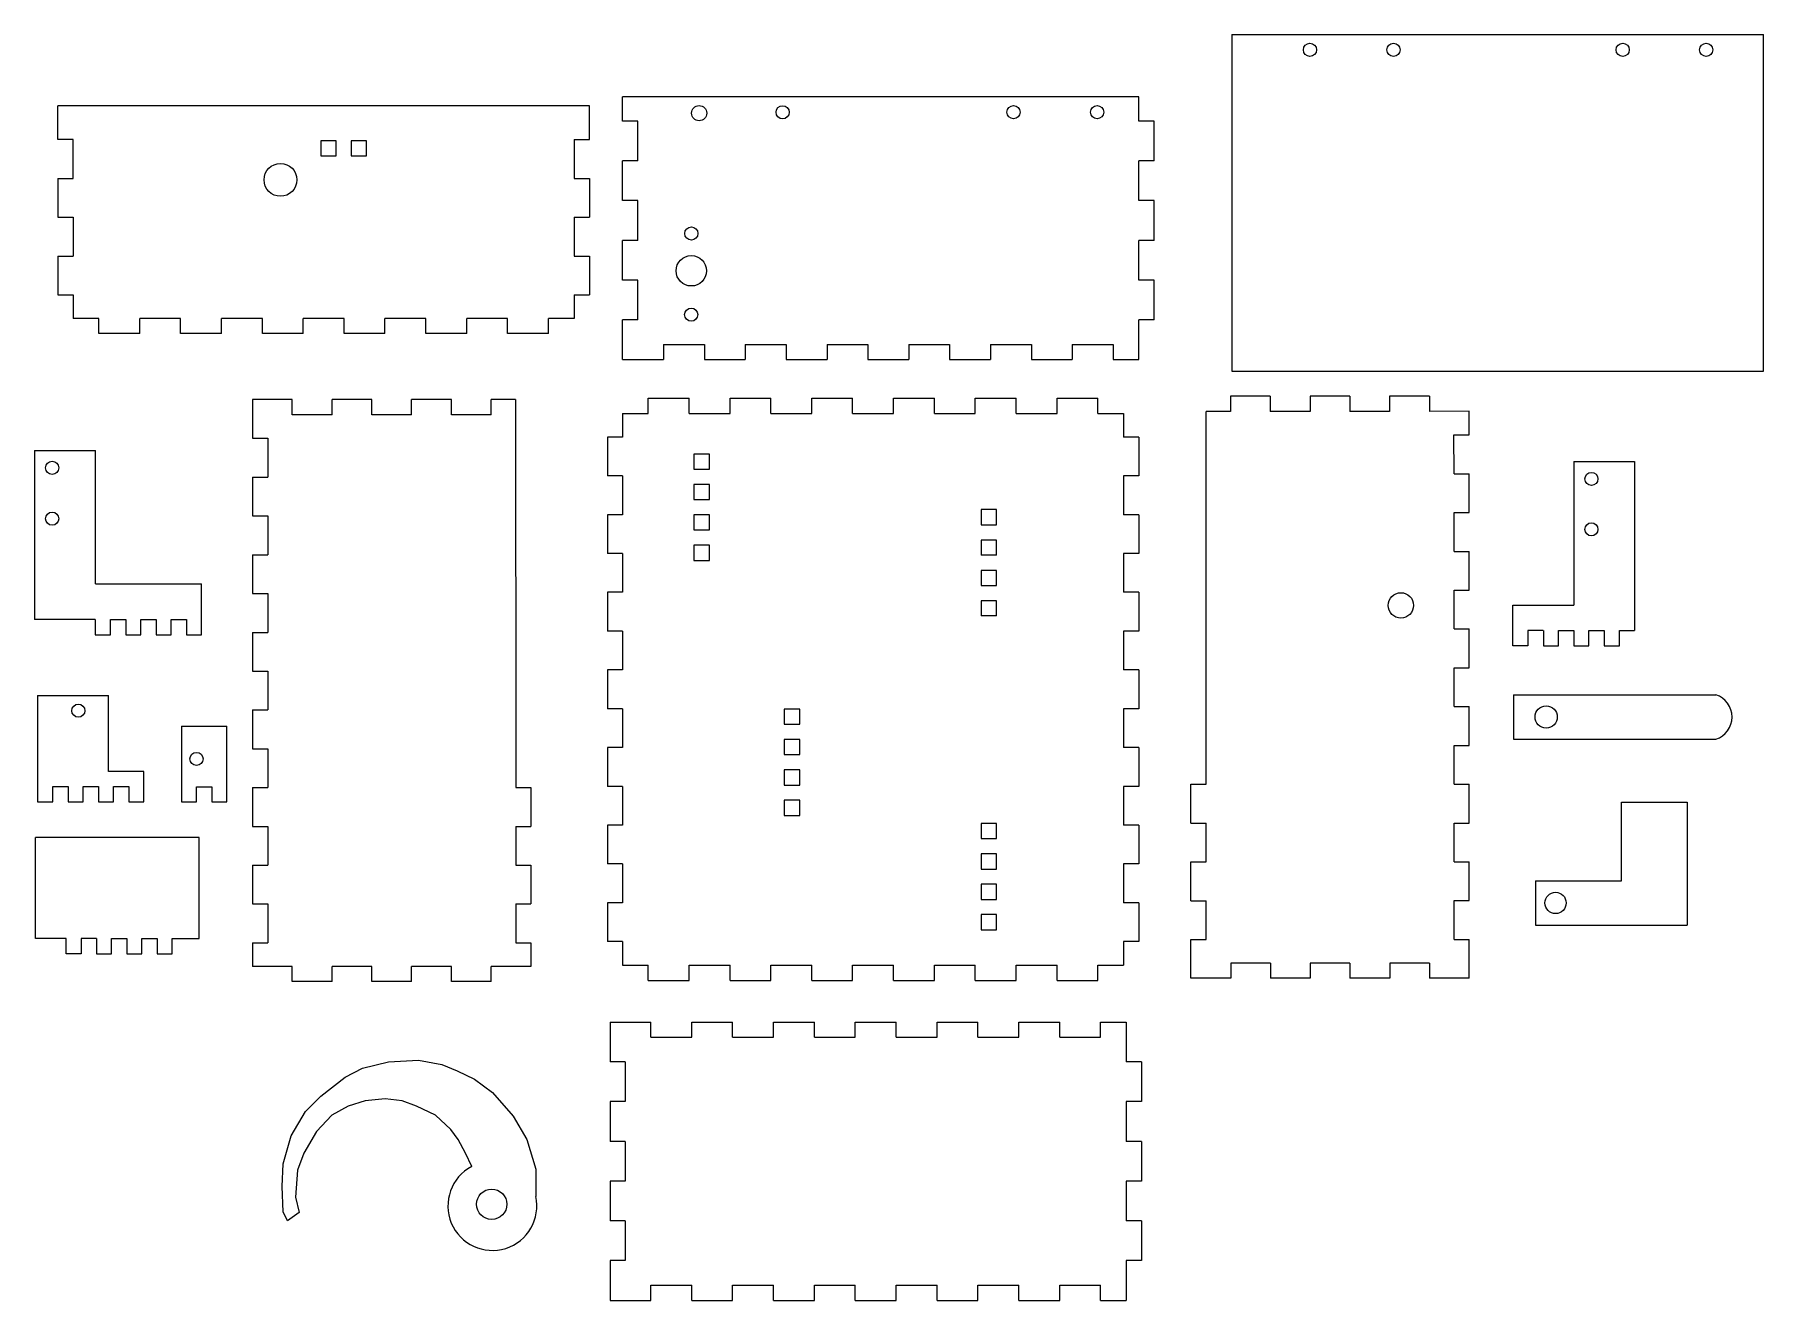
# Model space of a CAD drawing. Header units: millimetres. Extents: x -35 to 307, y 223 to 473.
import ezdxf

# ---------------------------------------------------------------- set-up
doc = ezdxf.new("R2010")
doc.units = ezdxf.units.MM

msp = doc.modelspace()

# ---------------------------------------------------------------- linework, layer by layer
at = {"linetype": 'ByBlock'}
for p, q in [((201.78983, 473.281835), (201.78983, 406.781835)), ((201.78983, 473.281835), (306.78983, 473.281835)), ((306.78983, 406.781835), (306.78983, 473.281835)), ((74.835091, 459.195845), (-30.16491, 459.195845)), ((-30.16491, 452.529031), (-30.16491, 459.195845)), ((74.835091, 452.529031), (74.835091, 459.195845)), ((183.392683, 460.988335), (81.393566, 460.99052)), ((-27.164888, 452.529031), (-30.16491, 452.529031)), ((-27.164888, 444.862464), (-27.164888, 452.529031)), ((201.78983, 406.781835), (306.78983, 406.781835)), ((60.260339, 401.187871), (60.282707, 331.18789)), ((-34.783353, 391.127), (-34.783353, 357.718654)), ((-34.783353, 391.127), (-22.776148, 391.127)), ((-22.776148, 364.789504), (-22.776148, 391.127)), ((98.538273, 390.412012, -172.334274), (95.460766, 390.412012, -172.334274)), ((95.460766, 390.412012, -172.334274), (95.460766, 387.412012, -172.334274)), ((98.538273, 387.412012, -172.334274), (98.538273, 390.412012, -172.334274)), ((95.460766, 387.412012, -172.334274), (98.538273, 387.412012, -172.334274)), ((269.339291, 388.938179), (269.339291, 360.529833)), ((269.339291, 388.938179), (281.346496, 388.938179)), ((281.346496, 388.938179), (281.326199, 355.529833)), ((98.538273, 384.412012, -172.334274), (95.460766, 384.412012, -172.334274)), ((95.460766, 384.412012, -172.334274), (95.460766, 381.412012, -172.334274)), ((98.538273, 381.412012, -172.334274), (98.538273, 384.412012, -172.334274)), ((95.460766, 381.412012, -172.334274), (98.538273, 381.412012, -172.334274)), ((155.283057, 379.42873), (152.20555, 379.42873)), ((152.20555, 379.42873), (152.20555, 376.42873)), ((155.283057, 376.42873), (155.283057, 379.42873)), ((98.538273, 378.412012, -172.334274), (95.460766, 378.412012, -172.334274)), ((95.460766, 378.412012, -172.334274), (95.460766, 375.412012, -172.334274)), ((98.538273, 375.412012, -172.334274), (98.538273, 378.412012, -172.334274)), ((152.20555, 376.42873), (155.283057, 376.42873)), ((95.460766, 375.412012, -172.334274), (98.538273, 375.412012, -172.334274)), ((98.538273, 372.412012, -172.334274), (95.460766, 372.412012, -172.334274)), ((95.460766, 372.412012, -172.334274), (95.460766, 369.412012, -172.334274)), ((98.538273, 369.412012, -172.334274), (98.538273, 372.412012, -172.334274)), ((155.283057, 373.42873), (152.20555, 373.42873)), ((152.20555, 373.42873), (152.20555, 370.42873)), ((155.283057, 370.42873), (155.283057, 373.42873)), ((95.460766, 369.412012, -172.334274), (98.538273, 369.412012, -172.334274)), ((155.283057, 370.42873, 12), (152.20555, 370.42873, 12)), ((155.283057, 367.42873, 12), (152.20555, 367.42873, 12)), ((152.20555, 367.42873), (152.20555, 364.42873)), ((155.283057, 364.42873), (155.283057, 367.42873)), ((-22.776148, 364.789504), (-1.780843, 364.795917)), ((-1.783353, 354.718654), (-1.780843, 364.795917)), ((152.20555, 364.42873), (155.283057, 364.42873)), ((155.283057, 361.42873), (152.20555, 361.42873)), ((152.20555, 361.42873), (152.20555, 358.42873)), ((155.283057, 358.42873), (155.283057, 361.42873)), ((257.252772, 352.529833), (257.256674, 360.529833)), ((257.256674, 360.529833), (269.339291, 360.529833)), ((-22.783353, 357.718654), (-34.783353, 357.718654)), ((-22.783353, 357.718654), (-22.783353, 354.718654)), ((-19.783353, 357.718654), (-16.783353, 357.718654)), ((-19.783353, 354.718654), (-19.783353, 357.718654)), ((-16.783353, 357.718654), (-16.783353, 354.718654)), ((-13.783353, 354.718654), (-13.783353, 357.718654)), ((-13.783353, 357.718654), (-10.783353, 357.718654)), ((-10.783353, 357.718654), (-10.783353, 354.718654)), ((-7.783353, 354.718654), (-7.783353, 357.718654)), ((-7.783353, 357.718654), (-4.783353, 357.718654)), ((-4.783353, 357.718654), (-4.783353, 354.718654)), ((155.283057, 358.42873, 12), (152.20555, 358.42873, 12)), ((263.252772, 355.529833), (260.252772, 355.529833)), ((260.252772, 355.529833), (260.252772, 352.529833)), ((263.326199, 355.529833), (263.326199, 352.529833)), ((266.326199, 352.529833), (266.326199, 355.529833)), ((266.326199, 355.529833), (269.326199, 355.529833)), ((269.326199, 355.529833), (269.326199, 352.529833)), ((272.326199, 352.529833), (272.326199, 355.529833)), ((272.326199, 355.529833), (275.326199, 355.529833)), ((275.326199, 355.529833), (275.326199, 352.529833)), ((278.326199, 352.529833), (278.326199, 355.529833)), ((278.326199, 355.529833), (281.326199, 355.529833)), ((-22.783353, 354.718654), (-19.783353, 354.718654)), ((-16.783353, 354.718654), (-13.783353, 354.718654)), ((-10.783353, 354.718654), (-7.783353, 354.718654)), ((-4.783353, 354.718654), (-1.783353, 354.718654)), ((260.252772, 352.529833), (257.252772, 352.529833)), ((263.326199, 352.529833), (266.326199, 352.529833)), ((269.326199, 352.529833), (272.326199, 352.529833)), ((275.326199, 352.529833), (278.326199, 352.529833)), ((-34.174409, 342.705394), (-34.174409, 321.705394)), ((-34.174409, 342.705394), (-20.174409, 342.705394)), ((-20.174409, 327.705394), (-20.174409, 342.705394)), ((257.413528, 342.85631), (257.413528, 334.073526)), ((257.413528, 342.85631), (297.413528, 342.85631)), ((116.410504, 340.026179), (113.332997, 340.026179)), ((113.332997, 340.026179), (113.332997, 337.026179)), ((116.410504, 337.026179), (116.410504, 340.026179)), ((-5.770877, 336.681545), (3.178124, 336.681545)), ((-5.770877, 336.681545), (-5.770877, 321.681545)), ((3.178124, 321.675996, -0.769515), (3.178124, 336.681545)), ((113.332997, 337.026179), (116.410504, 337.026179)), ((116.410504, 334.026179), (113.332997, 334.026179)), ((113.332997, 334.026179), (113.332997, 331.026179)), ((116.410504, 331.026179), (116.410504, 334.026179)), ((257.413528, 334.073526), (297.413528, 334.069478)), ((113.332997, 331.026179), (116.410504, 331.026179)), ((116.410504, 328.026179), (113.332997, 328.026179)), ((113.332997, 328.026179), (113.332997, 325.026179)), ((116.410504, 325.026179), (116.410504, 328.026179)), ((-31.174409, 321.705394), (-31.174409, 324.705394)), ((-31.174409, 324.705394), (-28.174409, 324.705394)), ((-28.174409, 324.705394), (-28.174409, 321.705394)), ((-25.174409, 321.705394), (-25.174409, 324.705394)), ((-25.174409, 324.705394), (-22.174409, 324.705394)), ((-22.174409, 324.705394), (-22.174409, 321.705394)), ((-13.174409, 327.705394), (-20.174409, 327.705394)), ((-19.174409, 321.705394), (-19.174409, 324.705394)), ((-19.174409, 324.705394), (-16.174409, 324.705394)), ((-16.174409, 324.705394), (-16.174409, 321.705394)), ((-13.174409, 321.705394), (-13.174409, 327.705394)), ((-2.770877, 321.681545), (-2.770877, 324.681545)), ((-2.770877, 324.681545), (0.229123, 324.681545)), ((0.229123, 324.681545), (0.229123, 321.681545)), ((113.332997, 325.026179), (116.410504, 325.026179)), ((-34.174409, 321.705394), (-31.174409, 321.705394)), ((-28.174409, 321.705394), (-25.174409, 321.705394)), ((-22.174409, 321.705394), (-19.174409, 321.705394)), ((-16.174409, 321.705394), (-13.174409, 321.705394)), ((-5.770877, 321.681545), (-2.770877, 321.681545)), ((0.229123, 321.681545), (3.178124, 321.675996, -0.769515)), ((116.410504, 322.026179), (113.332997, 322.026179)), ((113.332997, 322.026179), (113.332997, 319.026179)), ((116.410504, 319.026179), (116.410504, 322.026179)), ((278.749732, 306.109873), (278.749732, 321.636314)), ((278.749732, 321.636314), (291.749732, 321.636314)), ((291.749732, 321.636314), (291.749732, 297.358219)), ((113.332997, 319.026179), (116.410504, 319.026179)), ((-2.233854, 314.671853), (-34.57401, 314.671853)), ((-34.57401, 294.671853), (-34.57401, 314.671853)), ((-2.233854, 294.671853), (-2.233854, 314.671853)), ((155.283057, 317.428744), (152.20555, 317.428744)), ((152.20555, 317.428744), (152.20555, 314.428744)), ((152.20555, 314.428744), (155.283057, 314.428744)), ((155.283057, 314.428744), (155.283057, 317.428744)), ((155.283057, 311.428744), (152.20555, 311.428744)), ((152.20555, 311.428744), (152.20555, 308.428744)), ((155.283057, 308.428744), (155.283057, 311.428744)), ((152.20555, 308.428744), (155.283057, 308.428744)), ((155.283057, 305.428744), (152.20555, 305.428744)), ((152.20555, 305.428744), (152.20555, 302.428744)), ((155.283057, 302.428744), (155.283057, 305.428744)), ((261.749732, 306.109873), (261.749732, 297.358219)), ((261.749732, 306.109873), (278.749732, 306.109873)), ((152.20555, 302.428744), (155.283057, 302.428744)), ((155.283057, 299.428744), (152.20555, 299.428744)), ((152.20555, 299.428744), (152.20555, 296.428744)), ((155.283057, 296.428744), (155.283057, 299.428744)), ((261.749732, 297.358219), (291.749732, 297.358219)), ((-28.57401, 294.671853), (-34.57401, 294.671853)), ((-28.57401, 291.671853), (-28.57401, 294.671853)), ((-22.57401, 294.671853), (-25.57401, 294.671853)), ((-25.57401, 294.671853), (-25.57401, 291.671853)), ((-22.57401, 294.671853), (-22.57401, 291.671853)), ((-19.57401, 291.671853), (-19.57401, 294.671853)), ((-19.57401, 294.671853), (-16.57401, 294.671853)), ((-16.57401, 294.671853), (-16.57401, 291.671853)), ((-13.57401, 291.671853), (-13.57401, 294.671853)), ((-13.57401, 294.671853), (-10.57401, 294.671853)), ((-10.57401, 294.671853), (-10.57401, 291.671853)), ((-7.57401, 291.671853), (-7.57401, 294.671853)), ((-7.57401, 294.671853), (-2.233854, 294.671853)), ((152.20555, 296.428744), (155.283057, 296.428744)), ((-25.57401, 291.671853), (-28.57401, 291.671853)), ((-22.57401, 291.671853), (-19.57401, 291.671853)), ((-16.57401, 291.671853), (-13.57401, 291.671853)), ((-10.57401, 291.671853), (-7.57401, 291.671853)), ((29.998135, 269.086304), (35.170073, 270.334702)), ((35.170073, 270.334702), (41.05538, 270.691387)), ((41.05538, 270.691387), (45.69229, 269.799674)), ((21.794374, 263.557682), (26.609626, 267.302877)), ((26.609626, 267.302877), (29.998135, 269.086304)), ((45.69229, 269.799674), (48.724116, 268.551276)), ((48.724116, 268.551276), (52.112625, 266.946192)), ((52.112625, 266.946192), (55.679479, 264.271052)), ((18.762548, 260.525856), (21.794374, 263.557682)), ((34.456703, 263.022653), (30.533165, 262.665968)), ((37.845213, 262.665968), (34.456703, 263.022653)), ((55.679479, 264.271052), (59.781361, 259.634143)), ((15.909066, 255.710605), (18.762548, 260.525856)), ((23.934486, 259.812485), (20.90266, 256.602317)), ((27.144654, 261.595912), (23.934486, 259.812485)), ((30.533165, 262.665968), (27.144654, 261.595912)), ((40.698696, 261.595912), (37.845213, 262.665968)), ((44.443891, 259.812485), (40.698696, 261.595912)), ((47.475717, 256.959003), (44.443891, 259.812485)), ((59.781361, 259.634143), (62.456501, 254.997234)), ((20.90266, 256.602317), (18.405863, 252.322094)), ((48.902458, 254.997234), (47.475717, 256.959003)), ((14.303982, 250.181982), (15.909066, 255.710605)), ((50.329199, 252.322094), (48.902458, 254.997234)), ((62.456501, 254.997234), (64.239927, 249.111926)), ((14.125639, 245.723415), (14.303982, 250.181982)), ((18.405863, 252.322094), (17.157464, 248.933583)), ((51.577597, 249.646954), (50.329199, 252.322094)), ((17.157464, 248.933583), (16.800779, 243.583303)), ((64.239927, 249.111926), (64.239927, 243.761646)), ((14.303982, 240.729821), (14.125639, 245.723415)), ((16.800779, 243.583303), (17.51415, 240.551478)), ((15.195695, 238.946393), (14.303982, 240.729821)), ((17.51415, 240.551478), (15.195695, 238.946393))]:
    msp.add_line(p, q, dxfattribs=at)
at = {"color": 7, "flags": 128}
for points in [[(84.393552, 448.34605), (84.393552, 456.203222), (81.393566, 456.203222), (81.393566, 460.99052)], [(186.393567, 448.34605), (186.393567, 456.203222), (183.393545, 456.203222), (183.392683, 460.988335)], [(71.835105, 452.529031), (74.835091, 452.529031)], [(71.835105, 452.529031), (71.835105, 444.862464), (74.835091, 444.862464), (74.835091, 437.195897)], [(84.393552, 432.631776), (84.393552, 440.488913), (81.393566, 440.488913), (81.393566, 448.34605)], [(84.393552, 448.34605), (81.393566, 448.34605)], [(186.393567, 432.631776), (186.393567, 440.488913), (183.393545, 440.488913), (183.393545, 448.34605)], [(186.393567, 448.34605), (183.393545, 448.34605)], [(-30.16491, 444.862464), (-27.164888, 444.862464)], [(-30.16491, 444.862464), (-30.16491, 437.195897), (-27.164888, 437.195897), (-27.164888, 429.528979)], [(71.835105, 437.195897), (74.835091, 437.195897)], [(71.835105, 437.195897), (71.835105, 429.528979), (74.835091, 429.528979), (74.835091, 421.862411)], [(84.393552, 416.917491), (84.393552, 424.774635), (81.393566, 424.774635), (81.393566, 432.631776)], [(84.393552, 432.631776), (81.393566, 432.631776)], [(186.393567, 416.917491), (186.393567, 424.774635), (183.393545, 424.774635), (183.393545, 432.631776)], [(186.393567, 432.631776), (183.393545, 432.631776)], [(-30.16491, 429.528979), (-27.164888, 429.528979)], [(-30.16491, 429.528979), (-30.16491, 421.862411), (-27.164888, 421.862411), (-27.164888, 417.195867)], [(71.835105, 421.862411), (74.835091, 421.862411)], [(71.835105, 421.862411), (71.835105, 417.195867)], [(-14.011039, 414.195845), (-22.087958, 414.195845), (-22.087958, 417.195867), (-27.164888, 417.195867)], [(2.142796, 414.195845), (-5.934121, 414.195845), (-5.934121, 417.195867), (-14.011039, 417.195867)], [(-14.011039, 414.195845), (-14.011039, 417.195867)], [(18.296631, 414.195845), (10.219714, 414.195845), (10.219714, 417.195867), (2.142796, 417.195867)], [(2.142796, 414.195845), (2.142796, 417.195867)], [(34.450502, 414.195845), (26.37355, 414.195845), (26.37355, 417.195867), (18.296631, 417.195867)], [(18.296631, 414.195845), (18.296631, 417.195867)], [(50.604339, 414.195845), (42.52742, 414.195845), (42.52742, 417.195867), (34.450502, 417.195867)], [(34.450502, 414.195845), (34.450502, 417.195867)], [(66.758174, 414.195845), (58.681256, 414.195845), (58.681256, 417.195867), (50.604339, 417.195867)], [(50.604339, 414.195845), (50.604339, 417.195867)], [(71.835105, 417.195867), (66.758174, 417.195867)], [(66.758174, 414.195845), (66.758174, 417.195867)], [(81.393566, 409.06035), (81.393566, 416.917491)], [(84.393552, 416.917491), (81.393566, 416.917491)], [(183.393545, 409.06035), (183.393545, 416.917491)], [(186.393567, 416.917491), (183.393545, 416.917491)], [(89.470484, 412.060347), (89.470484, 409.06035)], [(89.470484, 412.060347), (97.547401, 412.060347), (97.547401, 409.06035), (105.624319, 409.06035)], [(105.624319, 412.060347), (105.624319, 409.06035)], [(105.624319, 412.060347), (113.701237, 412.060347), (113.701237, 409.06035), (121.778155, 409.06035)], [(121.778155, 412.060347), (121.778155, 409.06035)], [(121.778155, 412.060347), (129.855107, 412.060347), (129.855107, 409.06035), (137.932026, 409.06035)], [(137.932026, 412.060347), (137.932026, 409.06035)], [(137.932026, 412.060347), (146.008944, 412.060347), (146.008944, 409.06035), (154.085861, 409.06035)], [(154.085861, 412.060347), (154.085861, 409.06035)], [(154.085861, 412.060347), (162.162778, 412.060347), (162.162778, 409.06035), (170.239696, 409.06035)], [(170.239696, 412.060347), (170.239696, 409.06035)], [(170.239696, 412.060347), (178.316615, 412.060347), (178.316615, 409.06035), (183.393545, 409.06035)], [(81.393566, 409.06035), (89.470484, 409.06035)], [(8.281961, 401.187871), (8.281961, 393.521235), (11.278955, 393.521235), (11.278955, 385.854562)], [(23.990729, 398.187885), (16.136345, 398.187885), (16.136345, 401.187871), (8.281961, 401.187871)], [(39.713707, 398.187885), (31.850797, 398.187885), (31.850797, 401.187871), (23.990729, 401.187871)], [(23.990729, 398.187885), (23.990729, 401.187871)], [(55.419591, 398.187885), (47.56809, 398.187885), (47.56809, 401.187871), (39.713707, 401.187871)], [(39.713707, 398.187885), (39.713707, 401.187871)], [(60.260339, 401.187871), (55.419591, 401.187871)], [(55.419591, 398.187885), (55.419591, 401.187871)], [(81.383072, 398.428742), (86.460003, 398.428742), (86.460003, 401.42873), (94.536921, 401.42873)], [(94.536921, 398.428742), (94.536921, 401.42873)], [(94.536921, 398.428742), (102.613838, 398.428742), (102.613838, 401.42873), (110.690757, 401.42873)], [(110.690757, 398.428742), (110.690757, 401.42873)], [(110.690757, 398.428742), (118.767675, 398.428742), (118.767675, 401.42873), (126.844627, 401.42873)], [(126.844627, 398.428742), (126.844627, 401.42873)], [(126.844627, 398.428742), (134.921546, 398.428742), (134.921546, 401.42873), (142.998463, 401.42873)], [(142.998463, 398.428742), (142.998463, 401.42873)], [(142.998463, 398.428742), (151.075381, 398.428742), (151.075381, 401.42873), (159.152298, 401.42873)], [(159.152298, 398.428742), (159.152298, 401.42873)], [(159.152298, 398.428742), (167.229216, 398.428742), (167.229216, 401.42873), (175.306135, 401.42873)], [(175.306135, 398.428742), (175.306135, 401.42873)], [(209.367554, 401.843518), (201.510417, 401.841929), (201.511024, 398.841942), (196.669401, 398.848474)], [(209.367554, 401.843518), (209.368161, 398.843531)], [(225.081829, 401.846697), (217.224692, 401.845108), (217.225299, 398.845121), (209.368161, 398.843531)], [(225.081829, 401.846697), (225.082436, 398.84671)], [(240.796138, 401.849876), (232.938967, 401.848286), (232.939573, 398.8483), (225.082436, 398.84671)], [(240.796138, 401.849876), (240.796745, 398.849889)], [(81.383072, 398.428742), (81.383072, 393.762057), (78.383086, 393.762057), (78.383086, 386.095385)], [(175.306135, 398.428742), (180.383065, 398.428742)], [(180.383065, 398.428742), (180.383065, 393.762057)], [(193.670342, 317.507014), (193.668791, 325.173686), (196.668777, 325.174293), (196.669401, 398.848474)], [(248.653882, 398.851478), (240.796745, 398.849889)], [(245.656355, 386.517514), (245.654804, 394.184187), (248.654826, 394.184794), (248.653882, 398.851478)], [(183.383087, 393.762057), (180.383065, 393.762057)], [(183.383087, 393.762057), (183.383087, 386.095385), (180.383065, 386.095385), (180.383065, 378.428747)], [(81.383072, 386.095385), (78.383086, 386.095385)], [(81.383072, 386.095385), (81.383072, 378.428747), (78.383086, 378.428747), (78.383086, 370.762075)], [(245.656355, 386.517514), (248.656377, 386.518121)], [(245.659457, 371.184204), (245.657906, 378.850877), (248.657928, 378.851484), (248.656377, 386.518121)], [(8.281961, 385.854562), (11.278955, 385.854562)], [(8.281961, 385.854562), (8.281961, 378.18789), (11.278955, 378.18789), (11.278955, 370.521217)], [(183.383087, 378.428747), (180.383065, 378.428747)], [(183.383087, 378.428747), (183.383087, 370.762075), (180.383065, 370.762075), (180.383065, 363.095402)], [(8.281961, 370.521217), (11.278955, 370.521217)], [(8.281961, 370.521217), (8.281961, 362.854545), (11.278955, 362.854545), (11.278955, 355.187872)], [(81.383072, 370.762075), (78.383086, 370.762075)], [(81.383072, 370.762075), (81.383072, 363.095402), (78.383086, 363.095402), (78.383086, 355.42873)], [(245.659457, 371.184204), (248.659479, 371.184811)], [(245.662559, 355.850859), (245.661008, 363.517532), (248.66103, 363.518139), (248.659479, 371.184811)], [(183.383087, 363.095402), (180.383065, 363.095402)], [(183.383087, 363.095402), (183.383087, 355.42873), (180.383065, 355.42873), (180.383065, 347.762057)], [(81.383072, 355.42873), (78.383086, 355.42873)], [(81.383072, 355.42873), (81.383072, 347.762057), (78.383086, 347.762057), (78.383086, 340.095385)], [(245.662559, 355.850859), (248.662581, 355.851466)], [(245.665661, 340.517515), (245.66411, 348.184188), (248.664132, 348.184795), (248.662581, 355.851466)], [(8.281961, 355.187872), (11.278955, 355.187872)], [(8.281961, 355.187872), (8.281961, 347.521235), (11.278955, 347.521235), (11.278955, 339.854562)], [(183.383087, 347.762057), (180.383065, 347.762057)], [(183.383087, 347.762057), (183.383087, 340.095385), (180.383065, 340.095385), (180.383065, 332.428747)], [(8.281961, 339.854562), (11.278955, 339.854562)], [(8.281961, 339.854562), (8.281961, 332.18789), (11.278955, 332.18789), (11.278955, 324.521217)], [(81.383072, 340.095385), (78.383086, 340.095385)], [(81.383072, 340.095385), (81.383072, 332.428747), (78.383086, 332.428747), (78.383086, 324.762075)], [(245.665661, 340.517515), (248.665683, 340.518122)], [(245.668763, 325.184205), (245.667212, 332.850878), (248.667234, 332.851485), (248.665683, 340.518122)], [(60.282707, 332.18789), (60.282707, 324.521217), (63.27967, 324.521217), (63.27967, 316.854545)], [(183.383087, 332.428747), (180.383065, 332.428747)], [(183.383087, 332.428747), (183.383087, 324.762075), (180.383065, 324.762075), (180.383065, 317.095402)], [(8.281961, 324.521217), (11.278955, 324.521217)], [(8.281961, 324.521217), (8.281961, 316.854545), (11.278955, 316.854545), (11.278955, 309.187872)], [(81.383072, 324.762075), (78.383086, 324.762075)], [(81.383072, 324.762075), (81.383072, 317.095402), (78.383086, 317.095402), (78.383086, 309.42873)], [(245.668763, 325.184205), (248.668785, 325.184812)], [(245.671865, 309.85086), (245.670314, 317.517533), (248.670336, 317.51814), (248.668785, 325.184812)], [(60.282707, 316.854545), (63.27967, 316.854545)], [(60.282707, 316.854545), (60.282707, 309.187872), (63.27967, 309.187872), (63.27967, 301.521235)], [(183.383087, 317.095402), (180.383065, 317.095402)], [(183.383087, 317.095402), (183.383087, 309.42873), (180.383065, 309.42873), (180.383065, 301.762057)], [(193.670342, 317.507014), (196.670328, 317.507621)], [(193.673444, 302.173669), (193.671893, 309.840341), (196.671879, 309.840948), (196.670328, 317.507621)], [(8.281961, 309.187872), (11.278955, 309.187872)], [(8.281961, 309.187872), (8.281961, 301.521235), (11.278955, 301.521235), (11.278955, 293.854562)], [(81.383072, 309.42873), (78.383086, 309.42873)], [(81.383072, 309.42873), (81.383072, 301.762057), (78.383086, 301.762057), (78.383086, 294.095385)], [(245.671865, 309.85086), (248.671887, 309.851467)], [(245.674966, 294.517516), (245.673416, 302.184189), (248.673437, 302.184795), (248.671887, 309.851467)], [(60.282707, 301.521235), (63.27967, 301.521235)], [(60.282707, 301.521235), (60.282707, 293.854562), (63.27967, 293.854562), (63.27967, 289.187877)], [(183.383087, 301.762057), (180.383065, 301.762057)], [(183.383087, 301.762057), (183.383087, 294.095385), (180.383065, 294.095385), (180.383065, 289.428735)], [(193.673444, 302.173669), (196.67343, 302.174276)], [(193.676545, 286.84036), (193.674995, 294.506996), (196.67498, 294.507603), (196.67343, 302.174276)], [(8.281961, 293.854562), (11.278955, 293.854562)], [(8.281961, 293.854562), (8.281961, 289.187877)], [(81.383072, 294.095385), (78.383086, 294.095385)], [(81.383072, 294.095385), (81.383072, 289.428735)], [(245.674966, 294.517516), (248.674988, 294.518123)], [(248.676539, 286.851487), (248.674988, 294.518123)], [(23.990729, 286.18789), (16.136345, 286.18789), (16.136345, 289.187877), (8.281961, 289.187877)], [(39.713707, 286.18789), (31.850797, 286.18789), (31.850797, 289.187877), (23.990729, 289.187877)], [(23.990729, 286.18789), (23.990729, 289.187877)], [(55.419591, 286.18789), (47.56809, 286.18789), (47.56809, 289.187877), (39.713707, 289.187877)], [(39.713707, 286.18789), (39.713707, 289.187877)], [(63.27967, 289.187877), (55.419591, 289.187877)], [(55.419591, 286.18789), (55.419591, 289.187877)], [(81.383072, 289.428735), (86.460003, 289.428735)], [(86.460003, 286.428749), (86.460003, 289.428735)], [(86.460003, 286.428749), (94.536921, 286.428749), (94.536921, 289.428735), (102.613838, 289.428735)], [(102.613838, 286.428749), (102.613838, 289.428735)], [(102.613838, 286.428749), (110.690757, 286.428749), (110.690757, 289.428735), (118.767675, 289.428735)], [(118.767675, 286.428749), (118.767675, 289.428735)], [(118.767675, 286.428749), (126.844627, 286.428749), (126.844627, 289.428735), (134.921546, 289.428735)], [(134.921546, 286.428749), (134.921546, 289.428735)], [(134.921546, 286.428749), (142.998463, 286.428749), (142.998463, 289.428735), (151.075381, 289.428735)], [(151.075381, 286.428749), (151.075381, 289.428735)], [(151.075381, 286.428749), (159.152298, 286.428749), (159.152298, 289.428735), (167.229216, 289.428735)], [(167.229216, 286.428749), (167.229216, 289.428735)], [(167.229216, 286.428749), (175.306135, 286.428749), (175.306135, 289.428735), (180.383065, 289.428735)], [(209.390211, 289.843525), (201.533074, 289.841936), (201.533681, 286.84195), (193.676545, 286.84036)], [(209.390211, 289.843525), (209.390818, 286.843539)], [(225.104486, 289.846704), (217.247349, 289.845115), (217.247956, 286.845129), (209.390818, 286.843539)], [(225.104486, 289.846704), (225.105093, 286.846718)], [(240.818796, 289.849883), (232.961624, 289.848294), (232.962231, 286.848308), (225.105093, 286.846718)], [(240.818796, 289.849883), (240.819403, 286.849897)], [(248.676539, 286.851487), (240.819403, 286.849897)], [(78.904988, 278.203964), (86.981906, 278.203964)], [(78.904988, 278.203964), (78.904988, 270.346826)], [(86.981906, 275.203941), (86.981906, 278.203964)], [(86.981906, 275.203941), (95.058823, 275.203941), (95.058823, 278.203964), (103.135741, 278.203964)], [(103.135741, 275.203941), (103.135741, 278.203964)], [(103.135741, 275.203941), (111.21266, 275.203941), (111.21266, 278.203964), (119.289577, 278.203964)], [(119.289577, 275.203941), (119.289577, 278.203964)], [(119.289577, 275.203941), (127.36653, 275.203941), (127.36653, 278.203964), (135.443448, 278.203964)], [(135.443448, 275.203941), (135.443448, 278.203964)], [(135.443448, 275.203941), (143.520366, 275.203941), (143.520366, 278.203964), (151.597283, 278.203964)], [(151.597283, 275.203941), (151.597283, 278.203964)], [(151.597283, 275.203941), (159.674201, 275.203941), (159.674201, 278.203964), (167.751118, 278.203964)], [(167.751118, 275.203941), (167.751118, 278.203964)], [(167.751118, 275.203941), (175.828037, 275.203941), (175.828037, 278.203964), (180.904967, 278.203964)], [(180.904967, 278.203964), (180.904967, 270.346826)], [(81.904975, 270.346826), (78.904988, 270.346826)], [(81.904975, 270.346826), (81.904975, 262.489654), (78.904988, 262.489654), (78.904988, 254.632518)], [(183.90499, 270.346826), (180.904967, 270.346826)], [(183.90499, 270.346826), (183.90499, 262.489654), (180.904967, 262.489654), (180.904967, 254.632518)], [(81.904975, 254.632518), (78.904988, 254.632518)], [(81.904975, 254.632518), (81.904975, 246.77538), (78.904988, 246.77538), (78.904988, 238.918243)], [(183.90499, 254.632518), (180.904967, 254.632518)], [(183.90499, 254.632518), (183.90499, 246.77538), (180.904967, 246.77538), (180.904967, 238.918243)], [(81.904975, 238.918243), (78.904988, 238.918243)], [(81.904975, 238.918243), (81.904975, 231.061105), (78.904988, 231.061105), (78.904988, 223.203969)], [(183.90499, 238.918243), (180.904967, 238.918243)], [(183.90499, 238.918243), (183.90499, 231.061105), (180.904967, 231.061105), (180.904967, 223.203969)], [(78.904988, 223.203969), (86.981906, 223.203969), (86.981906, 226.203955), (95.058823, 226.203955)], [(95.058823, 223.203969), (95.058823, 226.203955)], [(95.058823, 223.203969), (103.135741, 223.203969), (103.135741, 226.203955), (111.21266, 226.203955)], [(111.21266, 223.203969), (111.21266, 226.203955)], [(111.21266, 223.203969), (119.289577, 223.203969), (119.289577, 226.203955), (127.36653, 226.203955)], [(127.36653, 223.203969), (127.36653, 226.203955)], [(127.36653, 223.203969), (135.443448, 223.203969), (135.443448, 226.203955), (143.520366, 226.203955)], [(143.520366, 223.203969), (143.520366, 226.203955)], [(143.520366, 223.203969), (151.597283, 223.203969), (151.597283, 226.203955), (159.674201, 226.203955)], [(159.674201, 223.203969), (159.674201, 226.203955)], [(159.674201, 223.203969), (167.751118, 223.203969), (167.751118, 226.203955), (175.828037, 226.203955)], [(175.828037, 223.203969), (175.828037, 226.203955)], [(175.828037, 223.203969), (180.904967, 223.203969)]]:
    msp.add_lwpolyline(points, dxfattribs=at)
at = {"linetype": 'ByBlock', "flags": 128}
for points in [[(24.796745, 449.323378), (24.796745, 452.323378), (21.796745, 452.323378), (21.796745, 449.323378), (24.796745, 449.323378)], [(30.796745, 449.323378), (30.796745, 452.323378), (27.796745, 452.323378), (27.796745, 449.323378), (30.796745, 449.323378)]]:
    msp.add_lwpolyline(points, close=True, dxfattribs=at)
at = {"linetype": 'ByBlock'}
for centre, radius in [((217.194938, 470.269007), 1.3), ((233.694938, 470.269007), 1.3), ((278.989834, 470.258833, -0.632264), 1.3), ((295.48983, 470.269007, -0.632264), 1.3), ((96.512733, 457.752456), 1.5), ((113.012733, 457.931823), 1.3), ((158.640951, 457.942282, -23.943072), 1.3), ((175.140948, 457.952456, -23.943072), 1.3), ((13.796745, 444.58297), 3.25), ((94.974375, 433.977151), 1.3), ((94.965875, 426.611658), 3), ((94.953203, 417.948813), 1.3), ((-31.317814, 387.688236), 1.3), ((272.80483, 385.499415), 1.3), ((-31.317814, 377.643773), 1.3), ((272.80483, 375.537147), 1.3), ((235.168863, 360.512099), 2.5), ((-26.135735, 339.712852), 1.3), ((263.863441, 338.473808), 2.2), ((-2.783915, 330.181545), 1.3), ((265.714882, 301.732668), 2.1), ((55.534534, 242.201413), 3)]:
    msp.add_circle(centre, radius, dxfattribs=at)
for centre, radius, start, end in [((295.98283, 338.463147), 4.620258, 288.038602, 71.961398), ((55.661302, 241.868854), 8.784957, 117.700639, 12.442412)]:
    msp.add_arc(centre, radius, start, end, dxfattribs=at)

doc.saveas('drawing.dxf')
